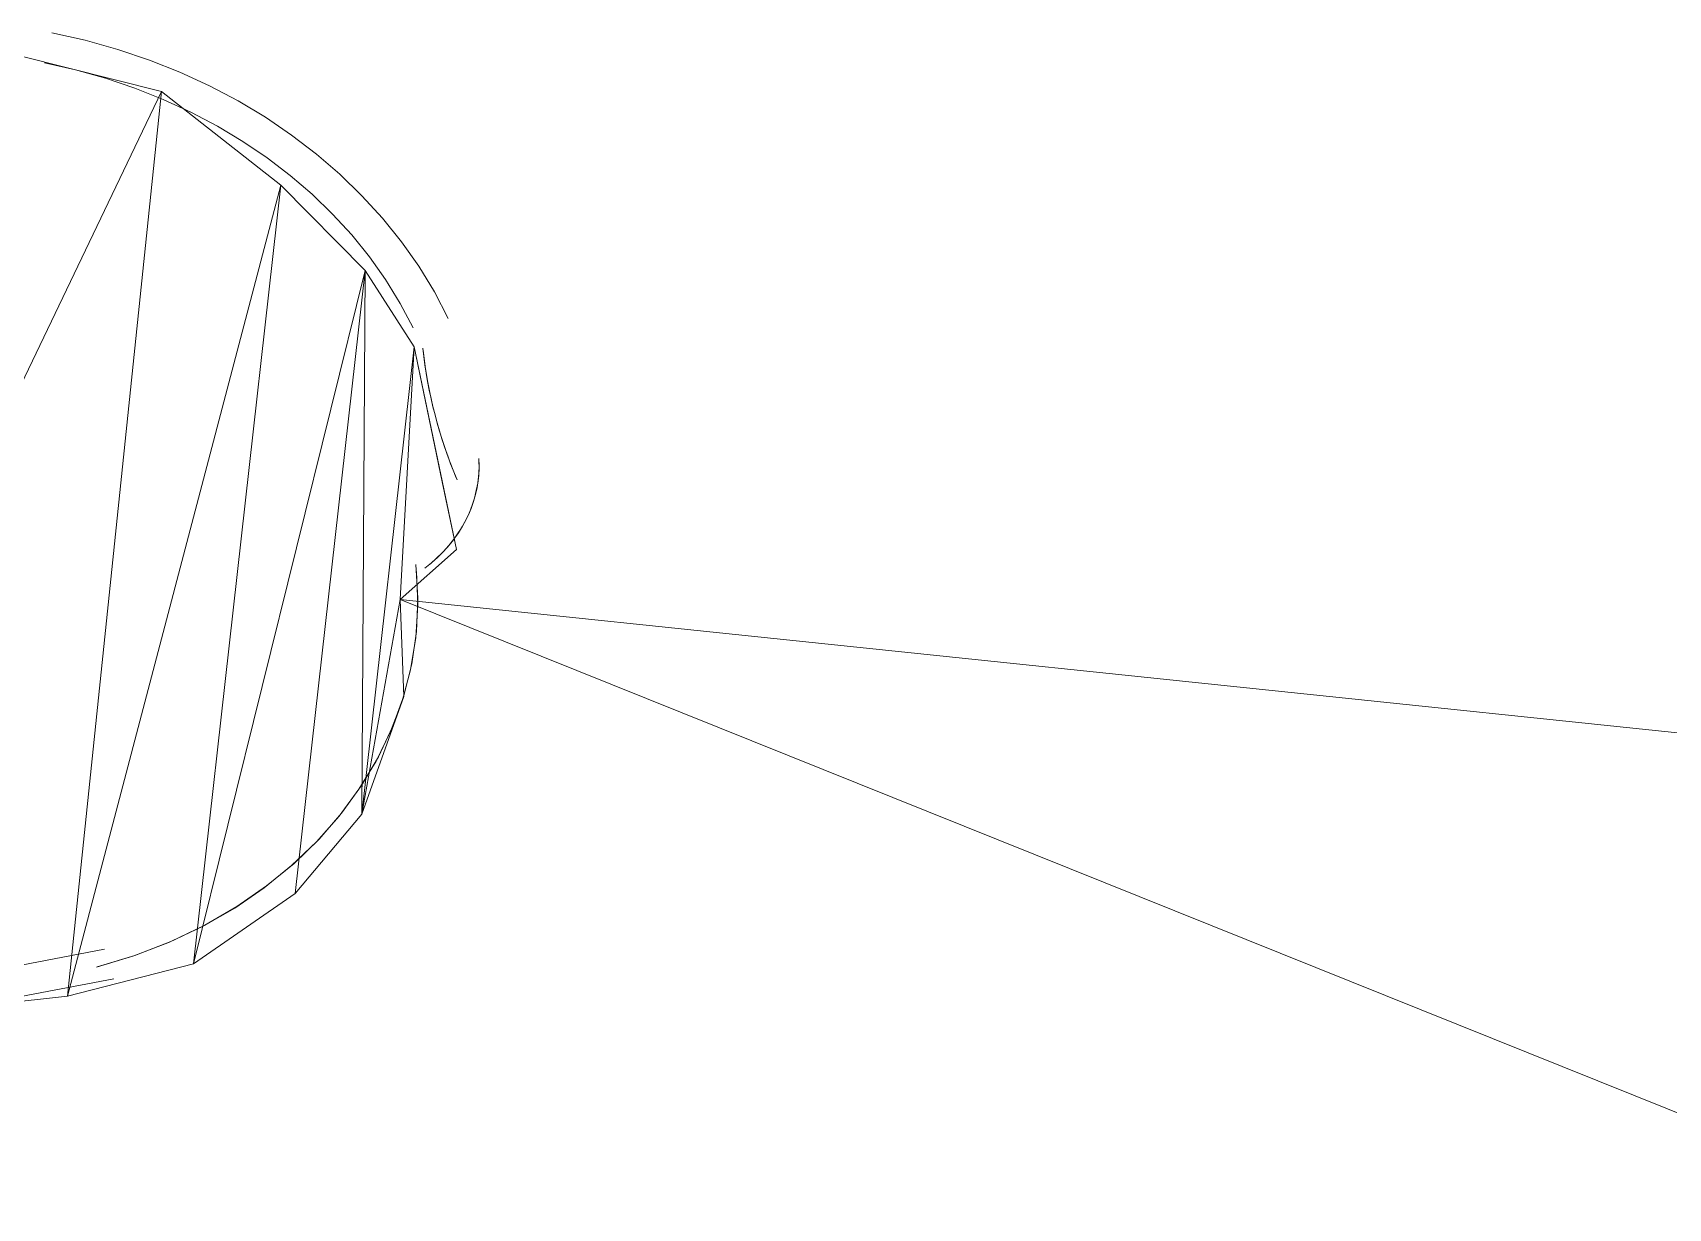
# Paper-space layout '01 Roof Support Layout' of a CAD drawing. Header units: millimetres. Extents: x 5 to 415, y 5 to 287.
# Drawn here: x 140.787 to 142.181, y 147.704 to 148.707 of the extents above; entities that cross this region are included whole.
import ezdxf

# ---------------------------------------------------------------- set-up
doc = ezdxf.new("R2010")
doc.units = ezdxf.units.MM
doc.layers.add('GA_BACKGROUND', color=253, linetype='Continuous')

# ---------------------------------------------------------------- blocks, each defined once
blk = doc.blocks.new('SHEET_01_ROOF')
at = {"layer": 'GA_BACKGROUND', "lineweight": 0}
for p, q in [((140.8313, 148.7002), (140.8029, 148.7066)), ((140.859, 148.6924), (140.8313, 148.7002)), ((140.886, 148.6833), (140.859, 148.6924)), ((140.7766, 148.6866), (140.8963, 148.6566)), ((140.8963, 148.6566), (140.7766, 148.6866)), ((140.8229, 148.675), (140.7965, 148.681)), ((140.8486, 148.6678), (140.8229, 148.675)), ((140.9121, 148.6729), (140.886, 148.6833)), ((140.8737, 148.6593), (140.8486, 148.6678)), ((140.9374, 148.6613), (140.9121, 148.6729)), ((140.9617, 148.6485), (140.9374, 148.6613)), ((140.8963, 148.6566), (140.511, 147.8522)), ((140.8963, 148.6566), (140.511, 147.8522)), ((140.8161, 147.8849), (140.8963, 148.6566)), ((140.8161, 147.8849), (140.8963, 148.6566)), ((140.8979, 148.6496), (140.8737, 148.6593)), ((140.8963, 148.6566), (140.998, 148.5765)), ((140.998, 148.5765), (140.8963, 148.6566)), ((140.9214, 148.6388), (140.8979, 148.6496)), ((140.985, 148.6345), (140.9617, 148.6485)), ((140.944, 148.6269), (140.9214, 148.6388)), ((141.0073, 148.6193), (140.985, 148.6345)), ((140.9657, 148.6139), (140.944, 148.6269)), ((141.0285, 148.6031), (141.0073, 148.6193)), ((140.9865, 148.5999), (140.9657, 148.6139)), ((141.0062, 148.5848), (140.9865, 148.5999)), ((141.0485, 148.5859), (141.0285, 148.6031)), ((141.0248, 148.5688), (141.0062, 148.5848)), ((141.0673, 148.5676), (141.0485, 148.5859)), ((140.998, 148.5765), (140.8161, 147.8849)), ((140.998, 148.5765), (140.8161, 147.8849)), ((140.9237, 147.9125), (140.998, 148.5765)), ((140.9237, 147.9125), (140.998, 148.5765)), ((140.998, 148.5765), (141.0699, 148.5039)), ((141.0699, 148.5039), (140.998, 148.5765)), ((141.0423, 148.5519), (141.0248, 148.5688)), ((141.0848, 148.5484), (141.0673, 148.5676)), ((141.0587, 148.5341), (141.0423, 148.5519)), ((141.101, 148.5284), (141.0848, 148.5484)), ((141.0737, 148.5155), (141.0587, 148.5341)), ((141.1157, 148.5074), (141.101, 148.5284)), ((141.0875, 148.4961), (141.0737, 148.5155)), ((141.129, 148.4856), (141.1157, 148.5074)), ((141.0699, 148.5039), (140.9237, 147.9125)), ((141.0699, 148.5039), (140.9237, 147.9125)), ((141.0104, 147.9727), (141.0699, 148.5039)), ((141.0104, 147.9727), (141.0699, 148.5039)), ((141.0699, 148.5039), (141.0672, 148.0403)), ((141.0699, 148.5039), (141.0672, 148.0403)), ((141.1118, 148.4387), (141.0699, 148.5039)), ((141.1118, 148.4387), (141.0699, 148.5039)), ((141.1, 148.4758), (141.0875, 148.4961)), ((141.1408, 148.463), (141.129, 148.4856)), ((141.111, 148.4549), (141.1, 148.4758)), ((141.0672, 148.0403), (141.1118, 148.4387)), ((141.1118, 148.4387), (141.0672, 148.0403)), ((141.1118, 148.4387), (141.1, 148.2233)), ((141.1478, 148.2659), (141.1118, 148.4387)), ((141.1118, 148.4387), (141.1478, 148.2659)), ((141.1358, 148.3235), (141.1118, 148.4387)), ((141.1192, 148.4377), (141.12, 148.4305)), ((141.1194, 148.4359), (141.1202, 148.429)), ((141.12, 148.4305), (141.121, 148.4234)), ((141.1202, 148.429), (141.1212, 148.422)), ((141.121, 148.4234), (141.1221, 148.4162)), ((141.1212, 148.422), (141.1223, 148.4151)), ((141.1221, 148.4162), (141.1233, 148.4091)), ((141.1223, 148.4151), (141.1235, 148.4082)), ((141.1233, 148.4091), (141.1247, 148.4019)), ((141.1235, 148.4082), (141.1248, 148.4013)), ((141.1247, 148.4019), (141.1262, 148.3948)), ((141.1248, 148.4013), (141.1263, 148.3944)), ((141.1262, 148.3948), (141.1278, 148.3878)), ((141.1263, 148.3944), (141.1278, 148.3876)), ((141.1278, 148.3878), (141.1296, 148.3807)), ((141.1278, 148.3876), (141.1296, 148.3807)), ((141.1296, 148.3807), (141.1315, 148.3737)), ((141.1296, 148.3807), (141.1314, 148.3739)), ((141.1314, 148.3739), (141.1333, 148.3671)), ((141.1315, 148.3737), (141.1335, 148.3667)), ((141.1333, 148.3671), (141.1354, 148.3603)), ((141.1335, 148.3667), (141.1356, 148.3597)), ((141.1354, 148.3603), (141.1376, 148.3536)), ((141.1356, 148.3597), (141.1379, 148.3527)), ((141.1376, 148.3536), (141.14, 148.3469)), ((141.1379, 148.3527), (141.1404, 148.3458)), ((141.14, 148.3469), (141.1424, 148.3402)), ((141.1404, 148.3458), (141.1429, 148.3389)), ((141.1424, 148.3402), (141.145, 148.3336)), ((141.1671, 148.3373), (141.1669, 148.3436)), ((141.1671, 148.3353), (141.167, 148.3419)), ((141.1429, 148.3389), (141.1456, 148.332)), ((141.145, 148.3336), (141.1477, 148.3269)), ((141.1456, 148.332), (141.1484, 148.3252)), ((141.166, 148.3224), (141.1668, 148.3289)), ((141.1664, 148.3249), (141.1669, 148.3311)), ((141.1668, 148.3289), (141.1671, 148.3353)), ((141.1669, 148.3311), (141.1671, 148.3373)), ((141.1478, 148.2659), (141.1358, 148.3235)), ((141.1623, 148.3067), (141.1641, 148.3127)), ((141.1633, 148.3098), (141.1648, 148.3161)), ((141.1641, 148.3127), (141.1654, 148.3188)), ((141.1648, 148.3161), (141.166, 148.3224)), ((141.1654, 148.3188), (141.1664, 148.3249)), ((141.1578, 148.295), (141.1603, 148.3008)), ((141.1589, 148.2975), (141.1613, 148.3036)), ((141.1603, 148.3008), (141.1623, 148.3067)), ((141.1613, 148.3036), (141.1633, 148.3098)), ((141.1495, 148.2801), (141.153, 148.2857)), ((141.1518, 148.2838), (141.155, 148.2894)), ((141.153, 148.2857), (141.1561, 148.2916)), ((141.155, 148.2894), (141.1578, 148.295)), ((141.1561, 148.2916), (141.1589, 148.2975)), ((141.1403, 148.268), (141.1445, 148.2731)), ((141.1413, 148.2692), (141.1456, 148.2746)), ((141.1445, 148.2731), (141.1483, 148.2784)), ((141.1456, 148.2746), (141.1495, 148.2801)), ((141.1483, 148.2784), (141.1518, 148.2838)), ((141.1, 148.2233), (141.1478, 148.2659)), ((141.1, 148.2233), (141.1478, 148.2659)), ((141.1258, 148.2538), (141.1309, 148.2584)), ((141.1265, 148.2544), (141.1318, 148.2591)), ((141.1309, 148.2584), (141.1358, 148.2631)), ((141.1318, 148.2591), (141.1367, 148.2641)), ((141.1358, 148.2631), (141.1403, 148.268)), ((141.1367, 148.2641), (141.1413, 148.2692)), ((141.1149, 148.2244), (141.1131, 148.2531)), ((141.1149, 148.2187), (141.1138, 148.2471)), ((141.1208, 148.2499), (141.1265, 148.2544)), ((141.0672, 148.0403), (141.1, 148.2233)), ((141.103, 148.1406), (141.1, 148.2233)), ((143.8077, 147.1347), (141.1, 148.2233)), ((141.1, 148.2233), (144.0854, 147.9116)), ((141.1132, 148.1908), (141.1149, 148.2187)), ((141.1138, 148.1961), (141.1149, 148.2244)), ((141.1087, 148.1634), (141.1132, 148.1908)), ((141.1097, 148.1683), (141.1138, 148.1961)), ((141.1015, 148.1366), (141.1087, 148.1634)), ((141.1029, 148.1411), (141.1097, 148.1683)), ((141.0672, 148.0403), (141.103, 148.1406)), ((141.0917, 148.1106), (141.1015, 148.1366)), ((141.0934, 148.1147), (141.1029, 148.1411)), ((141.0794, 148.0855), (141.0917, 148.1106)), ((141.0813, 148.0891), (141.0934, 148.1147)), ((141.0668, 148.0646), (141.0813, 148.0891)), ((141.0647, 148.0614), (141.0794, 148.0855)), ((141.0478, 148.0384), (141.0647, 148.0614)), ((141.0499, 148.0411), (141.0668, 148.0646)), ((141.0672, 148.0403), (141.0104, 147.9727)), ((141.0104, 147.9727), (141.0672, 148.0403)), ((141.0286, 148.0167), (141.0478, 148.0384)), ((141.0308, 148.019), (141.0499, 148.0411)), ((141.0073, 147.9964), (141.0286, 148.0167)), ((141.0094, 147.9982), (141.0308, 148.019)), ((140.984, 147.9775), (141.0073, 147.9964)), ((140.986, 147.979), (141.0094, 147.9982)), ((140.9589, 147.9602), (140.984, 147.9775)), ((140.9607, 147.9614), (140.986, 147.979)), ((140.9237, 147.9125), (141.0104, 147.9727)), ((140.9237, 147.9125), (141.0104, 147.9727)), ((140.9319, 147.9447), (140.9589, 147.9602)), ((140.9334, 147.9455), (140.9607, 147.9614)), ((140.9031, 147.931), (140.9319, 147.9447)), ((140.9044, 147.9316), (140.9334, 147.9455)), ((140.7692, 147.9101), (140.8478, 147.925)), ((140.8728, 147.9193), (140.9031, 147.931)), ((140.8737, 147.9196), (140.9044, 147.9316)), ((140.8161, 147.8849), (140.9237, 147.9125)), ((140.8161, 147.8849), (140.9237, 147.9125)), ((140.841, 147.9097), (140.8728, 147.9193)), ((140.8415, 147.9099), (140.8737, 147.9196)), ((140.7763, 147.8846), (140.8557, 147.8997)), ((140.511, 147.8522), (140.8161, 147.8849)), ((140.511, 147.8522), (140.8161, 147.8849))]:
    blk.add_line(p, q, dxfattribs=at)

psp = doc.layouts.new('01 Roof Support Layout')

# ---------------------------------------------------------------- block references
psp.add_blockref('SHEET_01_ROOF', (0, 0))

doc.saveas('drawing.dxf')
